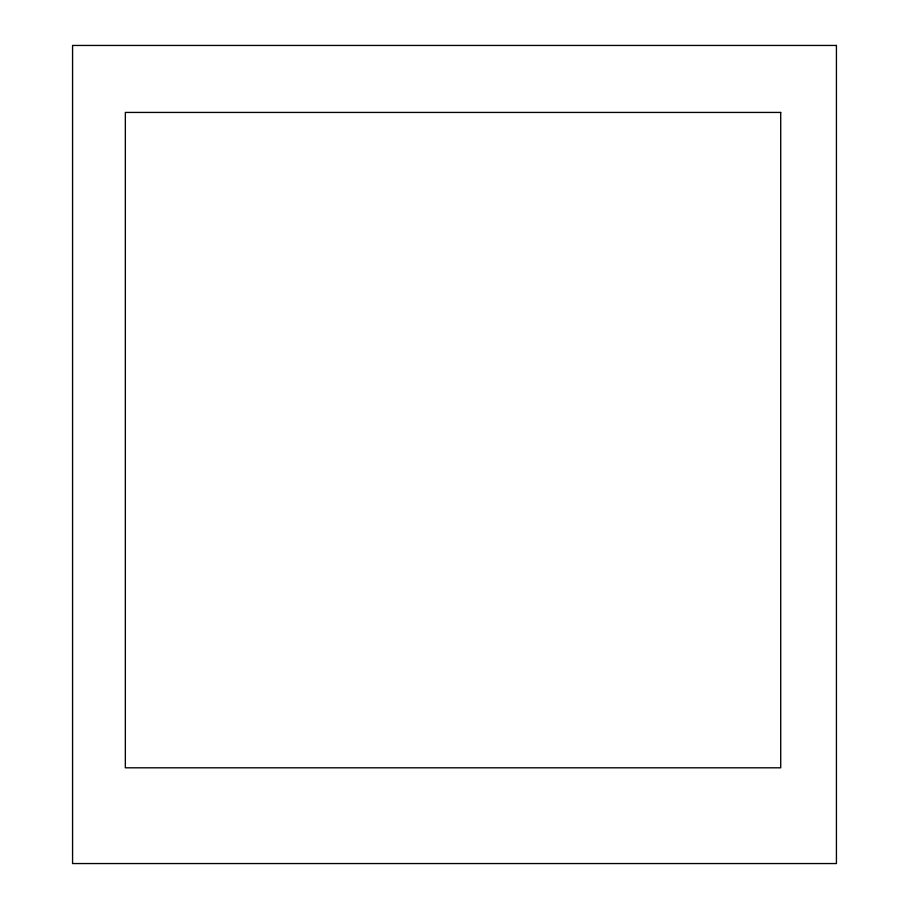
<?xml version="1.0" encoding="UTF-8"?>
<svg xmlns="http://www.w3.org/2000/svg" width="909" height="909" viewBox="0 0 909 909"><rect width="100%" height="100%" fill="white"/><g stroke="black" fill="none" stroke-linecap="round" stroke-linejoin="round"><path stroke-width="1.36" d="M836.428 45.45L72.572 45.45L72.572 863.55L836.428 863.55L836.428 45.45M780.717 112.432L125.34 112.432L125.34 767.81L780.717 767.81L780.717 112.432"/></g></svg>
